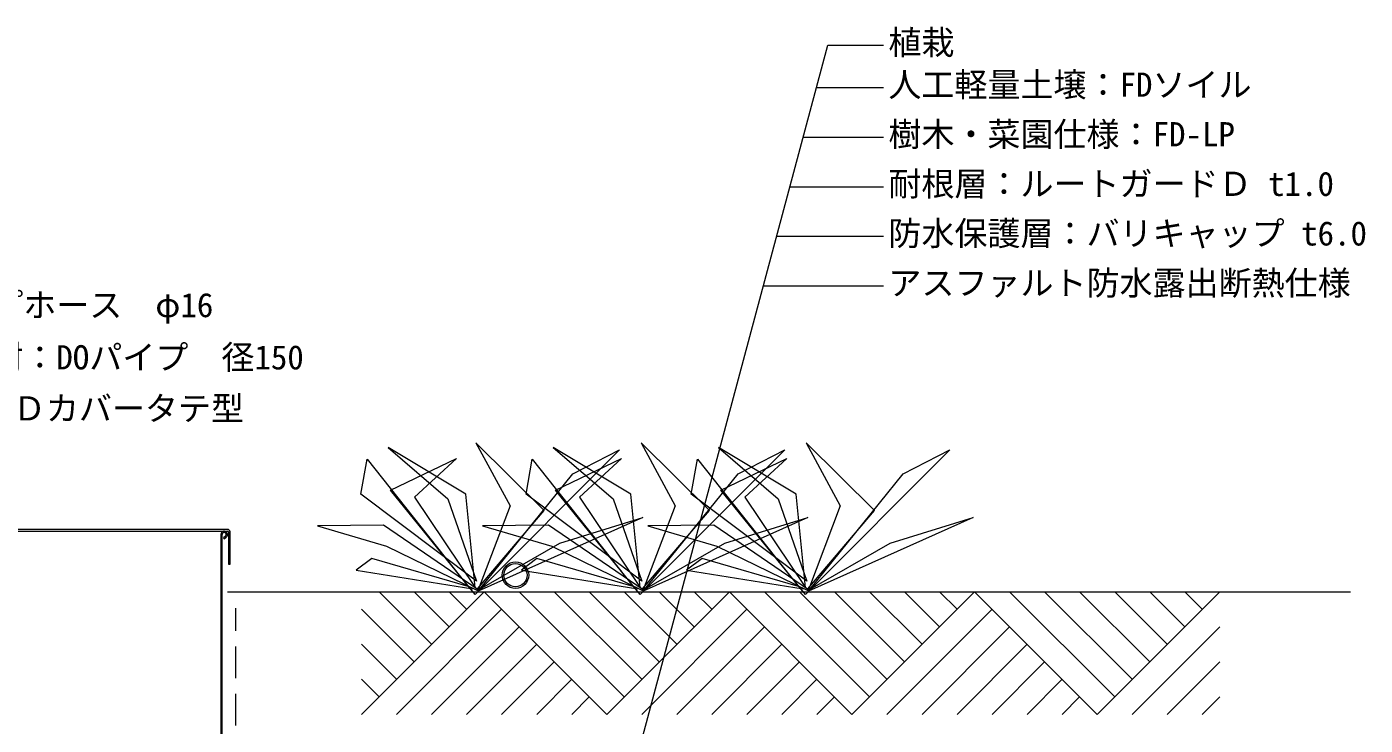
# Model space of a CAD drawing. Units: millimetres, scale not verified. Extents: x -1420 to 1420, y -985 to 985.
# Drawn here: x 8 to 819, y -175 to 248 of the extents above; entities that cross this region are included whole.
import ezdxf
from ezdxf.enums import TextEntityAlignment as Align

# ---------------------------------------------------------------- set-up
doc = ezdxf.new("R2010")
doc.units = ezdxf.units.MM
doc.header["$LTSCALE"] = 3
doc.linetypes.add('USER3', pattern=[9.525, 6.35, -3.175])
for name, color, linetype, lineweight in [('0-1_HATCH', 9, 'Continuous', 18), ('0-3_KUTAI', 3, 'Continuous', 18), ('0-5_MOJI', 7, 'Continuous', 18), ('0-7_buhin', 2, 'Continuous', 18), ('0-8_KANAMONO', 4, 'Continuous', 18), ('0-9_GREEN', 7, 'Continuous', 18), ('0-A_fd-l', 8, 'Continuous', 18)]:
    doc.layers.add(name, color=color, linetype=linetype, lineweight=lineweight)
doc.styles.add('ＭＳ ゴシック', font='')
doc.styles.get('ＭＳ ゴシック').set_extended_font_data('MS Gothic')

# ---------------------------------------------------------------- blocks, each defined once
blk = doc.blocks.new('green')
at = {"layer": '0-9_GREEN'}
for p, q in [((0.471, 91.72), (21.167, 53.621)), ((41.862, 50.799), (0.471, 91.72)), ((-69.142, 60.676), (-65.379, 81.842)), ((-65.379, 81.842), (-4.233, 4.704)), ((87.487, 87.486), (0, 0)), ((59.265, 72.905), (87.487, 87.486)), ((1.882, 1.882), (59.265, 72.905)), ((0.941, 7.996), (-69.142, 60.676)), ((0, 0), (-51.268, 63.028)), ((-36.687, 58.795), (0, 4.234)), ((-16.462, 57.854), (0.941, 7.996)), ((0, 4.234), (-5.644, 60.676)), ((1.412, 3.293), (41.862, 50.799)), ((21.167, 53.621), (1.882, 2.822)), ((1.882, 2.822), (-55.502, 41.862)), ((101.597, 46.565), (1.882, 1.882)), ((51.269, 31.044), (101.597, 46.565)), ((-53.62, 29.162), (1.412, 2.352)), ((1.412, 2.352), (51.269, 31.044)), ((-62.557, 21.637), (-71.964, 14.581)), ((-4.233, 4.704), (-62.557, 21.637)), ((-71.964, 14.581), (-1.411, 3.293))]:
    blk.add_line(p, q, dxfattribs=at)
for points in [[(-5.644, 60.676), (-52.679, 88.897), (-16.462, 57.854)], [(-51.268, 63.028), (-11.288, 82.312), (-36.687, 58.795)], [(-55.502, 41.862), (-95.482, 41.392), (-53.62, 29.162)]]:
    blk.add_lwpolyline(points, dxfattribs=at)

msp = doc.modelspace()

# ---------------------------------------------------------------- linework, layer by layer
at = {"layer": '0-1_HATCH'}
for p, q in [((211.141, -168.405), (285.387, -94.158)), ((221.747, -94.158), (253.567, -125.978)), ((242.96, -94.158), (264.174, -115.372)), ((264.174, -94.158), (274.78, -104.765)), ((285.387, -94.158), (359.633, -168.405)), ((306.6, -94.158), (370.24, -157.798)), ((327.813, -94.158), (380.846, -147.191)), ((349.027, -94.158), (391.453, -136.585)), ((359.633, -168.405), (433.879, -94.158)), ((370.24, -94.158), (402.06, -125.978)), ((391.453, -94.158), (412.666, -115.372)), ((412.666, -94.158), (423.273, -104.765)), ((433.879, -94.158), (508.126, -168.405)), ((455.093, -94.158), (518.732, -157.798)), ((476.306, -94.158), (529.339, -147.191)), ((497.519, -94.158), (539.945, -136.585)), ((508.126, -168.405), (582.372, -94.158)), ((518.732, -94.158), (550.552, -125.978)), ((539.945, -94.158), (561.159, -115.372)), ((561.159, -94.158), (571.765, -104.765)), ((603.585, -94.158), (667.225, -157.798)), ((624.798, -94.158), (677.831, -147.191)), ((646.011, -94.158), (688.438, -136.585)), ((667.225, -94.158), (699.044, -125.978)), ((688.438, -94.158), (709.651, -115.372)), ((709.651, -94.158), (720.258, -104.765)), ((211.141, -104.765), (242.96, -136.585)), ((232.354, -168.405), (295.994, -104.765)), ((380.846, -168.405), (444.486, -104.765)), ((529.339, -168.405), (592.978, -104.765)), ((253.567, -168.405), (306.6, -115.372)), ((402.06, -168.405), (455.093, -115.372)), ((550.552, -168.405), (603.585, -115.372)), ((677.831, -168.405), (730.864, -115.372)), ((211.141, -125.978), (232.354, -147.191)), ((274.78, -168.405), (317.207, -125.978)), ((423.273, -168.405), (465.699, -125.978)), ((571.765, -168.405), (614.192, -125.978)), ((295.994, -168.405), (327.813, -136.585)), ((444.486, -168.405), (476.306, -136.585)), ((592.978, -168.405), (624.798, -136.585)), ((699.044, -168.405), (730.864, -136.585)), ((211.141, -147.191), (221.747, -157.798)), ((317.207, -168.405), (338.42, -147.191)), ((465.699, -168.405), (486.912, -147.191)), ((614.192, -168.405), (635.405, -147.191)), ((338.42, -168.405), (349.027, -157.798)), ((486.912, -168.405), (497.519, -157.798)), ((635.405, -168.405), (646.011, -157.798)), ((720.258, -168.405), (730.864, -157.798))]:
    msp.add_line(p, q, dxfattribs=at)
msp.add_lwpolyline([(582.372, -94.158), (656.618, -168.405), (730.864, -94.158)], dxfattribs=at)
at = {"layer": '0-3_KUTAI'}
msp.add_line((130, -94.165), (810, -94.165), dxfattribs=at)
at = {"layer": '0-5_MOJI'}
for p, q in [((317.377, -420.965), (493.537, 236.475)), ((493.537, 236.475), (527.194, 236.475)), ((486.688, 210.914), (527.194, 210.914)), ((478.65, 180.914), (527.194, 180.914)), ((470.611, 150.914), (527.194, 150.914)), ((462.573, 120.914), (527.194, 120.914)), ((454.534, 90.914), (527.194, 90.914))]:
    msp.add_line(p, q, dxfattribs=at)
at = {"layer": '0-7_buhin'}
for radius in [8, 8, 7, 7]:
    msp.add_circle((304.362, -84.165), radius, dxfattribs=at)
at = {"layer": '0-8_KANAMONO'}
for p, q in [((130, -56.513), (-110, -56.513)), ((-110, -57.513), (130, -57.513)), ((127.975, -62.113), (129.226, -61.131))]:
    msp.add_line(p, q, dxfattribs=at)
for points in [[(125.95, -59.538), (125.95, -311.513), (126.75, -311.513), (126.75, -59.538)], [(128.732, -60.502), (127.481, -61.484), (127.975, -62.113)], [(130.5, -58.013), (130.5, -77.513), (131.5, -77.513), (131.5, -58.013)]]:
    msp.add_lwpolyline(points, dxfattribs=at)
for centre, radius, start, end in [((130, -58.013), 1.5, 0, 90), ((127.975, -59.538), 2.025, 308.14893, 180), ((127.975, -59.538), 1.225, 308.14893, 180), ((130, -58.013), 0.5, 360, 90)]:
    msp.add_arc(centre, radius, start, end, dxfattribs=at)
at = {"layer": '0-A_fd-l', "color": 3, "linetype": 'USER3'}
msp.add_line((135, -317.915), (135, -104.165), dxfattribs=at)

# ---------------------------------------------------------------- block references
at = {"layer": '0-5_MOJI'}
for p in [(279.913, -95.792), (379.913, -95.792), (479.913, -95.792)]:
    msp.add_blockref('green', p, dxfattribs=at)

# ---------------------------------------------------------------- texts
at = {"layer": '0-5_MOJI', "style": 'ＭＳ ゴシック'}
for s, p in [('植栽', (530.194, 226.475)), ('人工軽量土壌：FDソイル', (530.194, 200.914)), ('樹木・菜園仕様：FD-LP', (530.194, 170.914)), ('耐根層：ルートガードＤ t1.0', (530.194, 140.914)), ('防水保護層：バリキャップ t6.0', (530.194, 110.914)), ('アスファルト防水露出断熱仕様', (530.194, 80.914)), ('FDドリップホース\u3000φ16', (-93.64, 67.55)), ('排水補助材：DOパイプ\u3000径150', (-93.64, 35.939)), ('ＦＤカバータテ型', (-20, 5.035))]:
    msp.add_text(s, height=14.66, dxfattribs=at).set_placement(p, align=Align.BOTTOM_LEFT)

doc.saveas('drawing.dxf')
